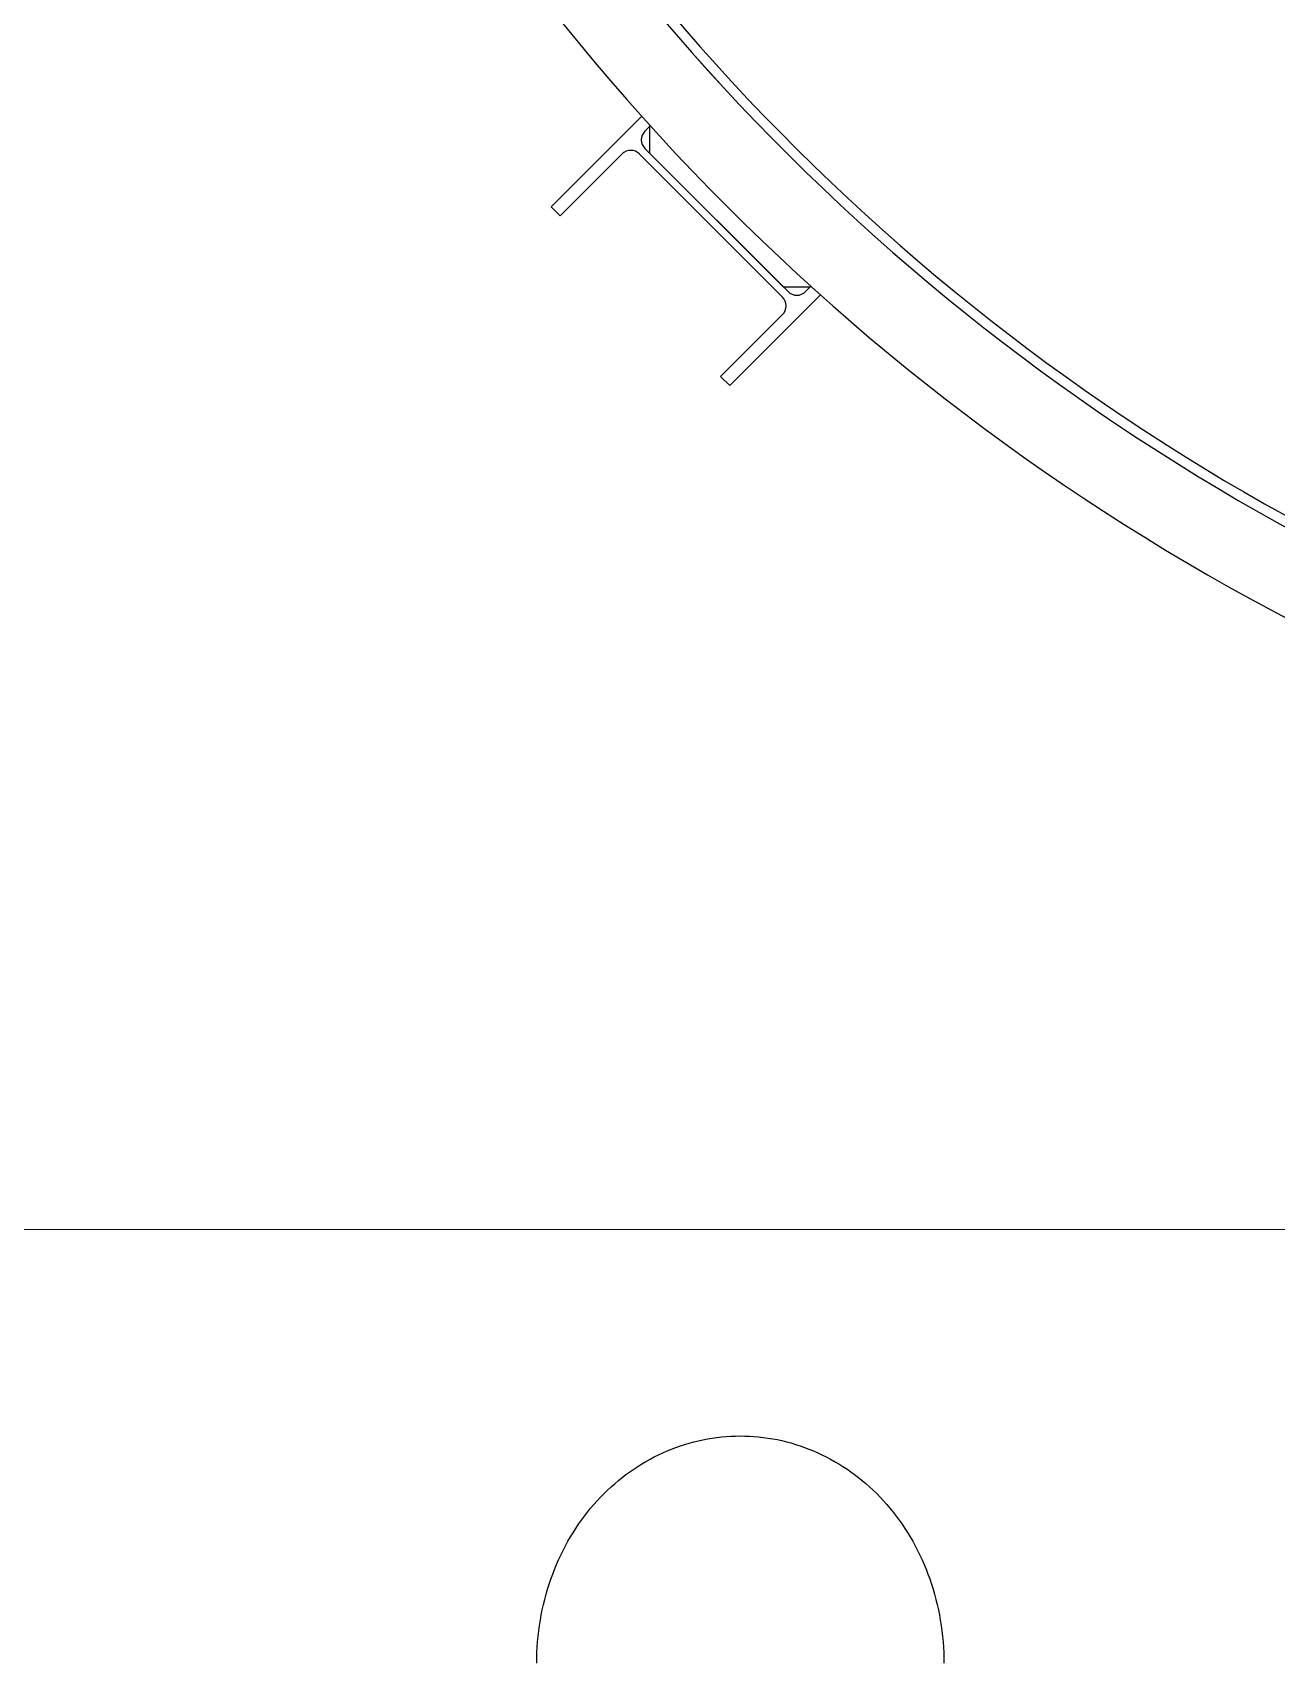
# Model space of a CAD drawing. Header units: metres. Extents: x 0 to 63075, y 0 to 44550.
# Drawn here: x 12360 to 13349, y 27808 to 29104 of the extents above; entities that cross this region are included whole.
import ezdxf

# ---------------------------------------------------------------- set-up
doc = ezdxf.new("R2010")
doc.units = ezdxf.units.M
doc.header["$LTSCALE"] = 75
doc.linetypes.add('CENTER2', pattern=[28.575, 19.05, -3.175, 3.175, -3.175])
doc.linetypes.add('CENTERX2', pattern=[101.6, 63.5, -12.7, 12.7, -12.7])
for name, color, linetype in [('SC1', 7, 'CENTER2'), ('SDM', 7, 'Continuous'), ('SL1', 8, 'Continuous')]:
    doc.layers.add(name, color=color, linetype=linetype)

# ---------------------------------------------------------------- blocks, each defined once
blk = doc.blocks.new('A$Ca548c4ee')
at = {"layer": 'SL1'}
for p, q in [((4513, 6297.3), (4585.1, 6369.4)), ((4591.9, 6361.8), (4587.7, 6357.6)), ((4591.9, 6361.8), (4591.4, 6361.2)), ((4591.4, 6361.2), (4591.4, 6340)), ((4587.7, 6343.7), (4701.5, 6229.9)), ((4569.4, 6339.3), (4520.2, 6290.1)), ((4697.1, 6225.5), (4583.3, 6339.3)), ((4591.4, 6340), (4697.9, 6233.5)), ((4520.2, 6290.1), (4513, 6297.3)), ((4727.2, 6227.3), (4655.1, 6155.2)), ((4719.1, 6233.5), (4697.9, 6233.5)), ((4715.4, 6229.9), (4719.7, 6234.1)), ((4719.7, 6234.1), (4719.1, 6233.5)), ((4647.9, 6162.4), (4697.1, 6211.6)), ((4655.1, 6155.2), (4647.9, 6162.4))]:
    blk.add_line(p, q, dxfattribs=at)
for centre, radius, start, end in [((5942.1, 7584.5), 1821.5, 111.6333, 68.3667), ((5942.1, 7584.5), 1758, 110.2335, 69.7665), ((5942.1, 7584.5), 1758, 110.2343, 69.7657), ((5942.1, 7584.5), 1750, 110.3301, 69.6699), ((4594.6, 6350.6), 9.8, 135, 225), ((4576.4, 6332.4), 9.8, 45, 135), ((4690.2, 6218.5), 9.8, 315, 45), ((4708.5, 6236.8), 9.8, 225, 315)]:
    blk.add_arc(centre, radius, start, end, dxfattribs=at)
blk.add_open_spline([(4501.6, 5139.2), (4501.6, 5150.5), (4502.6, 5162), (4504.5, 5173.5), (4506.3, 5184.5), (4509.1, 5195.5), (4512.9, 5206.2), (4516.5, 5216.5), (4521, 5226.6), (4526.4, 5236.2), (4531.6, 5245.4), (4537.7, 5254.3), (4544.5, 5262.5), (4551.2, 5270.5), (4558.6, 5277.9), (4566.6, 5284.5), (4574.4, 5291), (4582.9, 5296.7), (4591.8, 5301.6), (4600.6, 5306.3), (4609.9, 5310.3), (4619.4, 5313.2), (4628.9, 5316.2), (4638.6, 5318.2), (4648.5, 5319.2), (4658.3, 5320.2), (4668.3, 5320.2), (4678.1, 5319.2), (4688.1, 5318.3), (4698, 5316.3), (4707.5, 5313.3), (4717.1, 5310.3), (4726.4, 5306.4), (4735.2, 5301.6), (4744.2, 5296.8), (4752.6, 5291), (4760.5, 5284.6), (4768.5, 5277.9), (4775.9, 5270.6), (4782.5, 5262.6), (4789.4, 5254.3), (4795.5, 5245.5), (4800.7, 5236.2), (4806.1, 5226.6), (4810.6, 5216.5), (4814.2, 5206.3), (4818, 5195.5), (4820.8, 5184.5), (4822.6, 5173.6), (4824.6, 5162), (4825.5, 5150.5), (4825.5, 5139.2)], degree=3, knots=[0.5, 0.5, 0.5, 0.5, 0.5334013, 0.5334013, 0.5334013, 0.5652918, 0.5652918, 0.5652918, 0.59585, 0.59585, 0.59585, 0.6252852, 0.6252852, 0.6252852, 0.653813, 0.653813, 0.653813, 0.6816541, 0.6816541, 0.6816541, 0.7090364, 0.7090364, 0.7090364, 0.73619, 0.73619, 0.73619, 0.7633151, 0.7633151, 0.7633151, 0.7907835, 0.7907835, 0.7907835, 0.818252, 0.818252, 0.818252, 0.8461015, 0.8461015, 0.8461015, 0.8746409, 0.8746409, 0.8746409, 0.904091, 0.904091, 0.904091, 0.934667, 0.934667, 0.934667, 0.9665786, 0.9665786, 0.9665786, 1, 1, 1, 1], dxfattribs=at)

msp = doc.modelspace()

# ---------------------------------------------------------------- linework, layer by layer
at = {"layer": 'SC1', "color": 7, "linetype": 'CENTERX2', "lineweight": 9}
msp.add_line((21442.6, 28152.6), (5680.4, 28152.6), dxfattribs=at)

# ---------------------------------------------------------------- block references
at = {"layer": 'SDM'}
msp.add_blockref('A$Ca548c4ee', (8259.5, 22668.4), dxfattribs=at)

doc.saveas('drawing.dxf')
